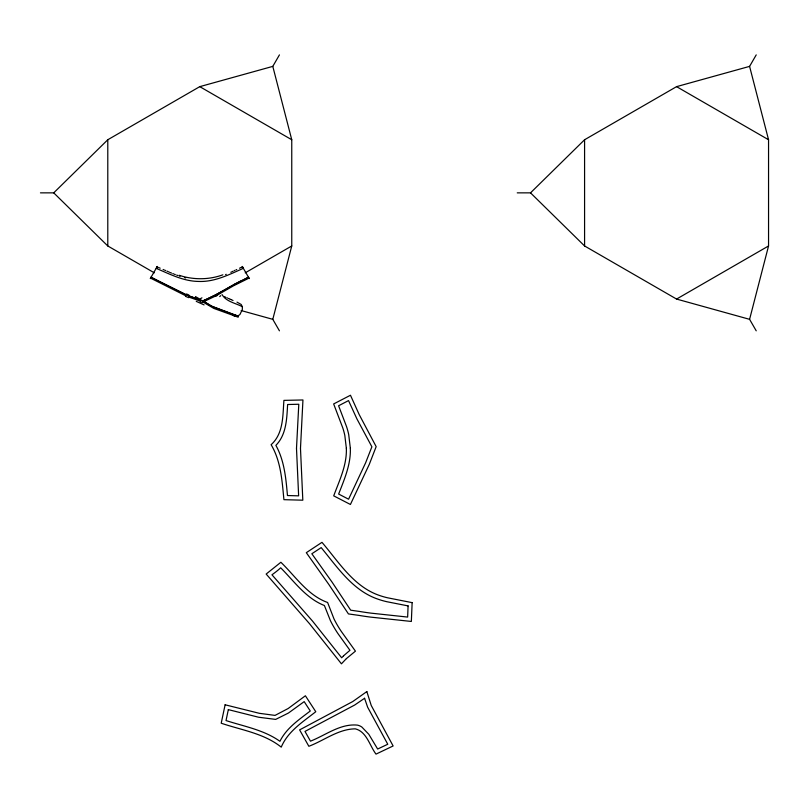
<?xml version="1.0" encoding="UTF-8"?>
<svg xmlns="http://www.w3.org/2000/svg" width="809" height="809" viewBox="0 0 809 809"><rect width="100%" height="100%" fill="white"/><g stroke="black" fill="none" stroke-linecap="round" stroke-linejoin="round"><path stroke-width="1.21" d="M279.439 330.83L272.795 319.333L291.756 245.966L291.756 139.745L272.795 66.378L279.439 54.881M756.223 330.83L749.589 319.333L768.55 245.966L768.55 139.745L749.589 66.378L756.223 54.881M159.737 281.765L151.04 277.265L150.616 278.175L185.645 295.73M150.272 278.599L157.29 266.434M40.45 192.855L53.728 192.855L107.789 139.745L199.772 86.644L272.795 66.378M517.244 192.855L530.522 192.855L584.583 139.745L676.567 86.644L749.589 66.378M219.724 296.6L220.756 295.629M233.285 315.52L235.571 316.279L237.917 315.985L239.97 314.468L242.366 309.402L242.326 306.712L241.183 304.467L236.997 302.131M201.937 297.823L199.772 299.067L195.444 296.569M245.228 272.825L291.756 245.966M530.522 192.855L584.583 245.966L676.567 299.067L768.55 245.966M219.239 292.909L234.428 284.212M218.834 293.131L206.659 299.269L202.877 300.887L201.916 300.574M217.399 295.063L233.498 285.81L248.929 278.165L248.505 277.265L239.788 281.522M215.781 295.942L202.948 301.99L202.877 300.887L186.909 295.143L159.666 281.724M234.832 283.999L238.958 281.926M248.505 277.265L247.685 277.679M247.271 277.892L244.783 279.115M240.718 281.077L214.769 295.416L202.877 300.887L210.927 305.923L237.917 315.985L238.2 317.219L213.809 308.411L202.948 301.99M243.115 279.924L243.954 279.52M234.297 270.651L234.984 270.327M233.245 271.146L232.547 271.47M236.036 269.832L236.734 269.508M231.849 271.794L230.808 272.279M239.525 268.214L240.576 267.739M241.284 267.425C242.225 266.363 243.863 267.506 242.316 268.072M226.267 274.312L225.569 274.615M243.357 268.335C229.149 274.564 214.638 282.119 198.66 281.441C183.501 281.279 169.809 274.13 156.188 268.335M222.849 274.827C208.904 279.924 193.209 279.975 179.153 275.282M185.645 277.922L184.786 277.699M237.917 315.985L235.014 315.106M676.567 299.067L749.589 319.333M241.153 310.555L272.795 319.333M180.043 276.263L179.193 275.98M200.501 301.221L188.952 297.105M201.431 300.412L189.984 296.347M234.691 314.994L232.729 314.307M177.899 275.525L176.625 275.06M222.283 310.363L212.545 306.621L202.877 300.887M222.606 310.474L226.51 311.93M232.395 314.185L229.119 312.941M175.341 274.585L174.491 274.251M226.833 312.062L227.491 312.314M228.138 312.557L228.795 312.81M189.508 296.175L188.568 295.801M173.642 273.917L172.792 273.584M157.371 268.113L156.521 267.769L156.794 266.788L158.058 267.304M171.528 273.068L170.264 272.542M158.908 267.658L160.172 268.194M169.415 272.178L168.575 271.824M167.736 271.46L166.897 271.106M165.633 270.56L164.793 270.186M163.115 269.458L163.954 269.822M228.532 298.47L229.655 298.966M227.693 298.106L226.854 297.742M186.222 294.82L151.04 277.265M230.211 299.209L231.334 299.714M225.731 297.247L224.619 296.741M196.263 301.373L204.08 304.902M231.9 299.967L233.032 300.503M242.326 306.712C235.52 303.021 226.186 301.767 222.05 294.567M676.567 86.644L768.55 139.745M199.772 86.644L291.756 139.745M53.728 192.855L107.789 245.966L154.317 272.825M242.255 266.434L249.283 278.599M584.583 139.745L584.583 245.966M107.789 139.745L107.789 245.966M202.695 302.627A61.99 50.229 7.3 0 1 200.217 301.838M188.78 297.672A64.76 56.711 36.7 0 1 185.433 296.286M188.831 294.941A67.309 56.519 34.7 0 1 186.525 293.97M217.449 295.356A64.204 25.605 -32.7 0 1 215.811 296.236M346.353 448.317C346.99 465.114 339.386 480.506 333.712 495.856L350.418 504.472L369.278 464.386L376.165 446.629L359.206 414.592L350.469 395.247L333.652 403.944L342.773 427.89A74.408 74.408 0 0 1 344.816 435.404L346.353 448.317M350.337 448.216C350.954 464.336 344.361 479.353 338.647 494.046L348.578 499.204L365.628 462.788L371.887 446.801L356.921 418.91L348.527 400.597L338.597 405.764L346.565 426.656A78.372 78.372 0 0 1 348.709 434.564L350.337 448.216M296.498 448.378L298.632 495.846L287.458 495.533C285.941 478.412 284.414 460.705 275.889 445.365C286.487 434.585 286.78 418.637 287.62 404.51L298.794 404.257L296.498 448.378M300.483 448.358L302.819 500.195L283.919 499.669C282.068 480.93 280.986 461.363 271.126 444.707C283.615 433.493 282.745 415.654 283.908 400.384L302.95 399.97L300.483 448.358M408.09 605.901L407.645 617.075L371.23 613.171A283.15 283.15 0 0 1 359.742 611.483L350.691 610.188L332.115 582.197L311.839 553.76L321.183 547.612C337.373 567.19 352.694 590.54 377.884 599.135A81.497 81.497 0 0 0 386.844 601.714L408.09 605.901M412.145 602.644L411.346 621.454L370.734 617.125A287.023 287.023 0 0 1 359.115 615.416L348.436 613.92L328.828 584.442L306.308 552.689L321.972 542.343C338.759 561.972 353.553 586.485 379.199 595.373A77.775 77.775 0 0 0 387.754 597.831L412.145 602.644M225.114 704.791L221.211 723.216C241.557 730.122 263.997 733.348 281.239 747.132C287.953 731.245 302.819 721.941 315.773 711.718L305.397 695.77L288.186 708.502L275.04 715.399L259.365 713.316L225.114 704.791M228.33 709.624L226.024 720.566C244.298 726.472 264.017 729.94 279.934 741.307C286.447 728.07 298.946 719.727 310.272 710.99L304.184 701.625L288.439 713.032L275.677 719.403L258.546 717.219L228.33 709.624M343.562 655.806L341.671 657.788L312.547 621.11L271.955 574.784A90.436 90.436 0 0 0 278.64 569.627L280.683 567.797C294.213 581.347 305.954 598.316 324.389 605.516L330.406 620.614A103.441 103.441 0 0 0 333.318 626.115A121.36 121.36 0 0 0 338.051 633.74L349.953 650.305L343.562 655.806M346.383 658.617L341.438 663.825L309.523 623.709L266.161 574.046L280.875 562.265C295.598 576.433 307.602 595.313 327.615 602.493L333.975 618.855A99.598 99.598 0 0 0 336.777 624.154A117.345 117.345 0 0 0 341.358 631.516L355.444 651.144L346.383 658.617M366.841 691.574L352.785 701.524L299.613 729.89L308.846 746.282C324.176 740.518 338.364 728.98 355.282 728.848C366.72 731.579 369.713 745.868 376.003 754.119L393.123 745.969L371.24 705.478L366.841 691.574M364.576 698.278L354.696 705.023L304.993 731.417L310.484 741.165C325.683 735.209 340.306 723.428 357.396 725.117A12.186 12.186 0 0 1 361.896 727.079L368.793 734.279L377.651 749.033L387.764 744.25L367.64 707.197L364.576 698.278"/></g></svg>
